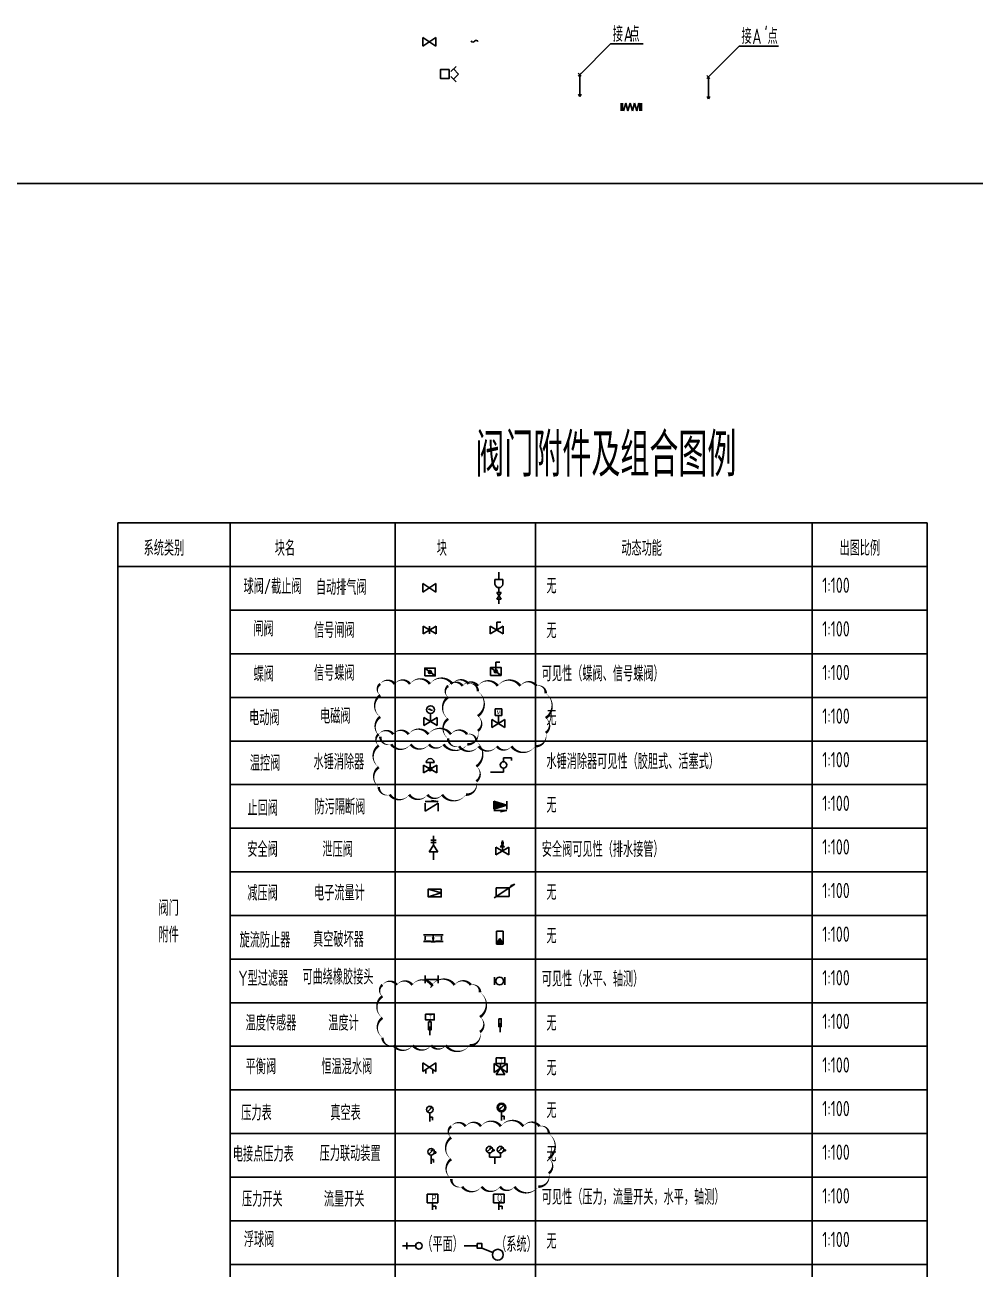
# Model space of a CAD drawing. Extents: x -84241 to 2571207, y -257003 to 1687411.
# Drawn here: x 48348 to 70138, y 1 to 28529 of the extents above; entities that cross this region are included whole.
import ezdxf

# ---------------------------------------------------------------- set-up
doc = ezdxf.new("R2010")
doc.units = 0
doc.header["$LTSCALE"] = 1000
doc.linetypes.add('CENTER2', pattern=[1.125, 0.75, -0.125, 0.125, -0.125])
doc.layers.get('0').update_dxf_attribs({"linetype": 'CONTINUOUS'})
doc.layers.get('Defpoints').update_dxf_attribs({"linetype": 'CONTINUOUS'})
for name, color, linetype in [('W-FRPT-NOTE', 60, 'CONTINUOUS'), ('W-NOTE', 40, 'CONTINUOUS'), ('W-NOTE-NAME', 40, 'CONTINUOUS'), ('W-WSUP-COOL-PIPE', 3, 'CONTINUOUS'), ('W-WSUP-EQPM', 40, 'CONTINUOUS')]:
    doc.layers.add(name, color=color, linetype=linetype)
doc.layers.add('W-辅助', color=253, linetype='CONTINUOUS', plot=False)
doc.styles.add('TH-STYLE1', font='', dxfattribs={"width": 0.8})
doc.styles.add('TH-STYLE3', font='tssdeng.shx', dxfattribs={"width": 0.7, "bigfont": 'tssdchn.shx'})
doc.styles.get('TH-STYLE1').set_extended_font_data('华文仿宋')

# ---------------------------------------------------------------- blocks, each defined once
blk = doc.blocks.new('断线')
for centre, start, end in [((-31, -21), 34.253, 147.6552), ((31, 21), 214.253, 327.6552)]:
    blk.add_arc(centre, 38.1, start, end)
blk = doc.blocks.new('电动阀')
for p, q in [((0, 90), (300, -90)), ((0, 90), (0, 90)), ((0, -90), (300, 90)), ((0, -90), (0, 90)), ((150, 180), (150, 0)), ((300, 90), (300, -90))]:
    blk.add_line(p, q)
blk.add_circle((150, 270), 90)
at = {"layer": 'Defpoints'}
blk.add_lwpolyline([(-1003, 860, 0, 60, -0.520567), (-672, 860, 0, 60, -0.520567), (-320, 860, 0, 60, -0.520567), (134, 860, 0, 60, -0.520567), (651, 860, 0, 60, -0.520567), (1022, 860, 0, 60, -0.520567), (1234, 691, 0, 60, -0.520567), (1234, 124, 0, 60, -0.520567), (1234, -216, 0, 60, -0.520567), (994, -523, 0, 60, -0.520567), (448, -523, 0, 60, -0.520567), (114, -523, 0, 60, -0.520567), (-307, -523, 0, 60, -0.520567), (-752, -523, 0, 60, -0.520567), (-1003, -345, 0, 60, -0.520567), (-1003, 106, 0, 60, -0.520567), (-1003, 602, 0, 60, -0.520567)], format="xyseb", close=True, dxfattribs=at)
at = {"xscale": 0.7199999999720604, "yscale": 0.7199999999720604, "zscale": 0.7199999999720604}
blk.add_blockref('断线', (150, 270), dxfattribs=at)
blk = doc.blocks.new('闸阀')
for p, q in [((0, 90), (0, -90)), ((0, 90), (300, -90)), ((0, -90), (300, 90)), ((150, 90), (150, -90)), ((300, 90), (300, -90))]:
    blk.add_line(p, q)
blk = doc.blocks.new('Y型过滤器')
for p, q in [((0, -90), (0, 90)), ((300, 0), (0, 0)), ((0, 0), (159, -159)), ((300, -90), (300, 90)), ((128, -189), (189, -128))]:
    blk.add_line(p, q)
blk = doc.blocks.new('防污隔断阀')
blk.add_hatch(color=256).paths.add_polyline_path([(300, -90), (300, 90), (0, 0)])
for p, q in [((0, 90), (0, -90)), ((300, 90), (0, 0)), ((300, -90), (0, 0)), ((300, 90), (300, -90)), ((300, -126), (0, -126)), ((0, -126), (150, -150))]:
    blk.add_line(p, q)
blk = doc.blocks.new('可曲绕橡胶接头')
for p, q in [((0, 90), (0, -90)), ((240, 90), (240, -90))]:
    blk.add_line(p, q)
blk.add_circle((120, 0), 90)
blk = doc.blocks.new('遥控信号阀')
for p, q in [((0, 90), (0, -90)), ((0, 90), (300, -90)), ((0, -90), (300, 90)), ((150, 180), (150, 0)), ((150, 180), (246, 180)), ((300, 90), (300, -90))]:
    blk.add_line(p, q)
blk = doc.blocks.new('止回阀')
for p, q in [((0, 126), (300, 126)), ((0, 90), (0, -90)), ((0, -90), (300, 90)), ((300, 126), (150, 150)), ((300, 90), (300, -90))]:
    blk.add_line(p, q)
blk = doc.blocks.new('泄压阀')
for p, q in [((0, 90), (0, -90)), ((0, 90), (300, -90)), ((0, -90), (300, 90)), ((150, 143), (100, 93)), ((100, 93), (200, 93)), ((120, 193), (180, 193)), ((120, 163), (180, 163)), ((150, 243), (150, 143)), ((150, 143), (200, 93)), ((150, 93), (150, 0)), ((300, 90), (300, -90))]:
    blk.add_line(p, q)
blk = doc.blocks.new('压力表')
for p, q in [((53, 328), (-53, 222)), ((53, 328), (-2, 295)), ((0, 200), (0, 0)), ((0, 100), (60, 100)), ((60, 100), (60, 30))]:
    blk.add_line(p, q)
blk.add_circle((0, 275), 75)
blk = doc.blocks.new('真空破坏器')
blk.add_hatch(color=8).paths.add_polyline_path([(75, 0), (0, 130), (-75, 0)])
at = {"linetype": 'CENTER2'}
for p, q in [((-75, 0), (-75, 300)), ((-75, 300), (75, 300)), ((75, 300), (75, 0)), ((0, 130), (-75, 0)), ((75, 0), (-75, 0))]:
    blk.add_line(p, q, dxfattribs=at)
blk.add_line((75, 0), (0, 130))
blk = doc.blocks.new('*U289')
for p, q in [((-150, -100), (-150, 100)), ((-150, 100), (150, -100)), ((-150, -100), (150, 100)), ((150, -100), (150, 100))]:
    blk.add_line(p, q)
blk = doc.blocks.new('电磁阀')
for p, q in [((0, 90), (300, -90)), ((0, 90), (0, 90)), ((0, -90), (300, 90)), ((0, -90), (0, 90)), ((150, 180), (150, 0)), ((300, 90), (300, -90))]:
    blk.add_line(p, q)
at = {"linetype": 'CENTER2'}
blk.add_lwpolyline([(73, 334), (227, 334), (227, 180), (73, 180)], close=True, dxfattribs=at)
at = {"layer": 'Defpoints'}
blk.add_lwpolyline([(-1003, 860, 0, 60, -0.520567), (-672, 860, 0, 60, -0.520567), (-320, 860, 0, 60, -0.520567), (134, 860, 0, 60, -0.520567), (651, 860, 0, 60, -0.520567), (1022, 860, 0, 60, -0.520567), (1234, 691, 0, 60, -0.520567), (1234, 124, 0, 60, -0.520567), (1234, -216, 0, 60, -0.520567), (994, -523, 0, 60, -0.520567), (448, -523, 0, 60, -0.520567), (114, -523, 0, 60, -0.520567), (-307, -523, 0, 60, -0.520567), (-752, -523, 0, 60, -0.520567), (-1003, -345, 0, 60, -0.520567), (-1003, 106, 0, 60, -0.520567), (-1003, 602, 0, 60, -0.520567)], format="xyseb", close=True, dxfattribs=at)
at = {"linetype": 'CENTER2', "style": 'TH-STYLE1', "width": 0.8}
blk.add_text('M', height=90, dxfattribs=at).set_placement((105, 213))
blk = doc.blocks.new('浮球阀')
blk.add_line((100, 75), (100, -75))
blk.add_circle((375, 0), 75)
at = {"layer": 'W-WSUP-COOL-PIPE'}
blk.add_line((0, 0), (300, 0), dxfattribs=at)
blk = doc.blocks.new('浮球阀系统')
blk.add_line((408, -52), (658, -156))
blk.add_lwpolyline([(300, 52), (408, 52), (408, -52), (300, -52)], close=True)
blk.add_circle((774, -204), 125)
at = {"layer": 'W-WSUP-COOL-PIPE'}
blk.add_line((0, 0), (300, 0), dxfattribs=at)
blk = doc.blocks.new('压力联动装置')
for p, q in [((-74, 378), (-180, 272)), ((-74, 378), (-129, 345)), ((-16, 295), (-59, 295)), ((-52, 325), (-16, 325)), ((-16, 325), (-16, 295)), ((180, 378), (74, 272)), ((180, 378), (126, 345)), ((238, 295), (196, 295)), ((202, 325), (238, 325)), ((238, 325), (238, 295)), ((-127, 250), (-127, 150)), ((-127, 150), (127, 150)), ((0, 150), (0, 0)), ((127, 250), (127, 150))]:
    blk.add_line(p, q)
for centre in [(-127, 325), (127, 325)]:
    blk.add_circle(centre, 75)
at = {"layer": 'Defpoints'}
blk.add_lwpolyline([(-1003, 860, 0, 60, -0.520567), (-672, 860, 0, 60, -0.520567), (-320, 860, 0, 60, -0.520567), (134, 860, 0, 60, -0.520567), (651, 860, 0, 60, -0.520567), (1022, 860, 0, 60, -0.520567), (1234, 691, 0, 60, -0.520567), (1234, 124, 0, 60, -0.520567), (1234, -216, 0, 60, -0.520567), (994, -523, 0, 60, -0.520567), (448, -523, 0, 60, -0.520567), (114, -523, 0, 60, -0.520567), (-307, -523, 0, 60, -0.520567), (-752, -523, 0, 60, -0.520567), (-1003, -345, 0, 60, -0.520567), (-1003, 106, 0, 60, -0.520567), (-1003, 602, 0, 60, -0.520567)], format="xyseb", close=True, dxfattribs=at)
blk = doc.blocks.new('电接点压力表')
for p, q in [((53, 328), (-53, 222)), ((53, 328), (-2, 295)), ((0, 200), (0, 0)), ((0, 100), (60, 100)), ((60, 100), (60, 30)), ((111, 245), (69, 245)), ((75, 275), (111, 275)), ((111, 275), (111, 245))]:
    blk.add_line(p, q)
blk.add_circle((0, 275), 75)
blk = doc.blocks.new('真空表')
for p, q in [((-53, 247), (53, 353)), ((-53, 247), (-20, 302)), ((0, 200), (0, 0)), ((0, 100), (60, 100)), ((60, 100), (60, 30))]:
    blk.add_line(p, q)
for radius in [100, 75]:
    blk.add_circle((0, 300), radius)
blk = doc.blocks.new('*U193')
at = {"layer": 'W-NOTE'}
blk.add_lwpolyline([(0, 0), (1074, 0), (1074, 821), (0, 821)], close=True, dxfattribs=at)
blk = doc.blocks.new('*U210')
for p, q in [((-125, 0), (-125, 200)), ((-125, 200), (125, 200)), ((125, 0), (-125, 0)), ((125, 200), (125, 0)), ((0, -81), (75, -81)), ((75, -81), (75, -146))]:
    blk.add_line(p, q)
blk.add_lwpolyline([(0, 0), (0, -161)])
at = {"style": 'TH-STYLE3', "width": 0.7}
blk.add_text('P', height=175, dxfattribs=at).set_placement((-22, 11))
blk = doc.blocks.new('*U211')
h = blk.add_hatch(color=256)
h.paths.add_polyline_path([(151, -19, 0.135933), (156, 0, 0.760667), (89, 19)])
h.paths.add_polyline_path([(89, 19, 0.135933), (84, 0, 0.760667), (151, -19)])
blk.add_line((0, 90), (240, -90))
blk.add_lwpolyline([(0, -90), (240, -90), (240, 90), (0, 90)], close=True)
blk.add_circle((120, 0), 36)
blk = doc.blocks.new('*U503')
h = blk.add_hatch(color=256)
h.paths.add_polyline_path([(151, -19, 0.135933), (156, 0, 0.760667), (89, 19)])
h.paths.add_polyline_path([(89, 19, 0.135933), (84, 0, 0.760667), (151, -19)])
for p, q in [((0, 90), (240, -90)), ((120, 0), (120, 209)), ((120, 209), (214, 209))]:
    blk.add_line(p, q)
blk.add_lwpolyline([(0, -90), (240, -90), (240, 90), (0, 90)], close=True)
blk.add_circle((120, 0), 36)
blk = doc.blocks.new('电子流量计')
for p, q in [((280, 286), (-192, -28)), ((280, 286), (193, 257)), ((-150, 0), (-150, 200)), ((-150, 200), (150, 200)), ((150, 0), (-150, 0)), ((150, 200), (150, 0)), ((193, 257), (185, 223))]:
    blk.add_line(p, q)
blk = doc.blocks.new('温度计')
blk.add_line((0, 200), (0, 0))
blk.add_lwpolyline([(-30, 305), (30, 305), (30, 125), (-30, 125)], close=True)
blk = doc.blocks.new('*U214')
for p, q in [((-125, 0), (-125, 200)), ((-125, 200), (125, 200)), ((125, 0), (-125, 0)), ((125, 200), (125, 0)), ((0, -81), (75, -81)), ((75, -81), (75, -146))]:
    blk.add_line(p, q)
blk.add_lwpolyline([(0, 0), (0, -161)])
at = {"style": 'TH-STYLE3', "width": 0.7}
blk.add_text('Q', height=175, dxfattribs=at).set_placement((-41, 19))
blk = doc.blocks.new('自动排气阀系统1')
for p, q in [((0, 563), (0, 732)), ((0, 262), (0, 373)), ((0, 0), (0, 112))]:
    blk.add_line(p, q)
at = {"layer": 'W-WSUP-EQPM'}
for p, q in [((-92, 456), (-92, 563)), ((-92, 563), (92, 563)), ((92, 563), (92, 456))]:
    blk.add_line(p, q, dxfattribs=at)
blk.add_arc((0, 466), 92.5, 186.0401, 353.9599, dxfattribs=at)
at = {"layer": 'W-WSUP-EQPM', "xscale": 0.5, "yscale": 0.5, "zscale": 0.5, "rotation": 90}
blk.add_blockref('*U289', (0, 187), dxfattribs=at)
blk = doc.blocks.new('*U238')
for p, q in [((300, 239), (300, 332)), ((300, 332), (480, 332)), ((480, 332), (480, 270)), ((300, 0), (0, 0)), ((300, 0), (300, 93))]:
    blk.add_line(p, q)
blk.add_circle((300, 166), 73.3)
blk = doc.blocks.new('旋流防止器')
at = {"color": 8}
blk.add_line((0, 175), (0, 0), dxfattribs=at)
at = {"layer": 'W-WSUP-EQPM'}
for p, q in [((-225, 175), (225, 175)), ((225, 25), (-225, 25)), ((-187, 147), (-187, 53)), ((187, 147), (187, 53))]:
    blk.add_line(p, q, dxfattribs=at)
at = {"layer": 'W-WSUP-EQPM', "const_width": 7.5}
for points in [[(-225, 175), (-196, 151, 0.170304), (-177, 145), (-70, 145, -0.265481), (-31, 123, -0.081217), (-22, 100), (-22, 77)], [(-225, 25), (-196, 48, -0.170304), (-177, 55), (-90, 55, -0.414214), (-45, 10), (-45, 0)], [(22, 77), (22, 100, -0.081217), (31, 123, -0.265481), (70, 145), (177, 145, 0.170304), (196, 151), (225, 175)], [(225, 25), (196, 48, 0.17024), (177, 55), (90, 55, 0.414214), (45, 10), (45, 0)]]:
    blk.add_lwpolyline(points, format="xyb", dxfattribs=at)
for points in [[(-45, 0), (45, 0)], [(-22, 77), (22, 77)]]:
    blk.add_lwpolyline(points, dxfattribs=at)
blk = doc.blocks.new('*U237')
for p, q in [((0, 336), (-100, 186)), ((-60, 456), (60, 456)), ((-60, 396), (60, 396)), ((0, 556), (0, 336)), ((0, 336), (100, 186)), ((-100, 186), (100, 186)), ((0, 186), (0, 0))]:
    blk.add_line(p, q)
blk = doc.blocks.new('减压阀')
for p, q in [((300, 0), (0, 90)), ((0, -90), (300, 0))]:
    blk.add_line(p, q)
blk.add_lwpolyline([(300, 90), (0, 90), (0, -90), (300, -90)], close=True)
blk = doc.blocks.new('温度传感器')
for p, q in [((0, 353), (0, 305)), ((0, 200), (0, 0))]:
    blk.add_line(p, q)
for points in [[(-98, 484), (98, 484), (98, 353), (-98, 353)], [(-30, 305), (30, 305), (30, 125), (-30, 125)]]:
    blk.add_lwpolyline(points, close=True)
at = {"layer": 'Defpoints'}
blk.add_lwpolyline([(-1088, 1153, 0, 60, -0.520567), (-758, 1153, 0, 60, -0.520567), (-405, 1153, 0, 60, -0.520567), (48, 1153, 0, 60, -0.520567), (566, 1153, 0, 60, -0.520567), (937, 1153, 0, 60, -0.520567), (1148, 984, 0, 60, -0.520567), (1148, 417, 0, 60, -0.520567), (1148, 77, 0, 60, -0.520567), (908, -230, 0, 60, -0.520567), (363, -230, 0, 60, -0.520567), (28, -230, 0, 60, -0.520567), (-393, -230, 0, 60, -0.520567), (-838, -230, 0, 60, -0.520567), (-1088, -52, 0, 60, -0.520567), (-1088, 399, 0, 60, -0.520567), (-1088, 895, 0, 60, -0.520567)], format="xyseb", close=True, dxfattribs=at)
at = {"style": 'TH-STYLE3', "width": 1.2}
blk.add_text('T', height=100, dxfattribs=at).set_placement((-31, 364))
blk = doc.blocks.new('恒温混水阀')
for p, q in [((-150, 50), (-150, 250)), ((-150, 250), (150, 50)), ((-150, 50), (150, 250)), ((0, 150), (-100, 0)), ((-100, 0), (100, 0)), ((0, 254), (0, 150)), ((0, 150), (100, 0)), ((150, 50), (150, 250))]:
    blk.add_line(p, q)
blk.add_lwpolyline([(-98, 385), (98, 385), (98, 254), (-98, 254)], close=True)
at = {"style": 'TH-STYLE3', "width": 1.2}
blk.add_text('T', height=100, dxfattribs=at).set_placement((-31, 265))
blk = doc.blocks.new('平衡阀')
for p, q in [((-150, -100), (-150, 100)), ((-150, 100), (150, -100)), ((-150, -100), (150, 100)), ((150, -100), (150, 100)), ((-80, -53), (-80, -147)), ((80, -53), (80, -147))]:
    blk.add_line(p, q)
blk = doc.blocks.new('温控阀')
for p, q in [((-150, 90), (150, -90)), ((-150, 90), (-150, 90)), ((-150, -90), (150, 90)), ((-150, -90), (-150, 90)), ((-90, 149), (90, 149)), ((0, 149), (0, 0)), ((150, 90), (150, -90)), ((-96, -57), (-96, -57))]:
    blk.add_line(p, q)
blk.add_circle((0, 0), 40.3)
blk.add_arc((0, 149), 90, 0, 180)
at = {"layer": 'Defpoints'}
blk.add_lwpolyline([(-1178, 795, 0, 60, -0.520567), (-847, 795, 0, 60, -0.520567), (-495, 795, 0, 60, -0.520567), (-41, 795, 0, 60, -0.520567), (477, 795, 0, 60, -0.520567), (847, 795, 0, 60, -0.520567), (1059, 625, 0, 60, -0.520567), (1059, 58, 0, 60, -0.520567), (1059, -281, 0, 60, -0.520567), (819, -589, 0, 60, -0.520567), (274, -589, 0, 60, -0.520567), (-61, -589, 0, 60, -0.520567), (-482, -589, 0, 60, -0.520567), (-927, -589, 0, 60, -0.520567), (-1178, -410, 0, 60, -0.520567), (-1178, 40, 0, 60, -0.520567), (-1178, 537, 0, 60, -0.520567)], format="xyseb", close=True, dxfattribs=at)
blk = doc.blocks.new('水管中断')
at = {"elevation": 0}
blk.add_lwpolyline([(7, -101, -0.575183), (0, 0, 0.604745), (-11, 101, 16.924828)], format="xyb", dxfattribs=at)
blk = doc.blocks.new('接驳预留')
for p, q in [((240, 59), (357, 176)), ((415, 0), (298, 117)), ((415, 0), (298, -117)), ((240, -59), (357, -176))]:
    blk.add_line(p, q)
blk.add_lwpolyline([(200, 100), (200, -100), (0, -100), (0, 100)], close=True)
blk = doc.blocks.new('管路分层')
for p, q in [((-1500, 0), (-2207, -707)), ((-1500, 0), (-750, 0)), ((1450, -50), (743, -757)), ((1450, -50), (2350, -50))]:
    blk.add_line(p, q)
at = {"layer": 'W-辅助'}
for p, q in [((-2242, -742), (-2172, -672)), ((-2172, -742), (-2242, -672)), ((-2207, -707), (-2207, -1207)), ((708, -792), (778, -722)), ((778, -792), (708, -722)), ((743, -757), (743, -1257)), ((-2207, -1207), (-2237, -1155)), ((-2207, -1207), (-2177, -1155)), ((743, -1257), (713, -1205)), ((743, -1257), (773, -1205))]:
    blk.add_line(p, q, dxfattribs=at)
at = {"style": 'TH-STYLE3', "width": 0.7}
for s, p in [('接 点', (-1450, 50)), ("接  '点", (1500, 0))]:
    blk.add_text(s, height=350, dxfattribs=at).set_placement(p)
for tag, p in [('编号', (-1199, 50)), ("编号'", (1750, 0))]:
    blk.add_attdef(tag, p, '', height=350, dxfattribs=at)
blk = doc.blocks.new('波纹管1')
for p, q in [((0, 90), (0, -90)), ((35, 90), (35, -90)), ((60, -90), (110, 90)), ((110, 90), (160, -90)), ((160, -90), (210, 90)), ((210, 90), (260, -90)), ((210, 90), (260, -90)), ((260, -90), (310, 90)), ((260, -90), (310, 90)), ((310, 90), (360, -90)), ((310, 90), (360, -90)), ((360, -90), (410, 90)), ((360, -90), (410, 90)), ((410, 90), (435, 0)), ((435, 90), (435, -90)), ((470, 90), (470, -90)), ((35, 0), (60, -90))]:
    blk.add_line(p, q)

msp = doc.modelspace()

# ---------------------------------------------------------------- linework, layer by layer
for p, q in [((50481.5662, 17109.1701), (69037.8242, 17109.1701)), ((50481.5662, 17109.1701), (50481.5662, -23890.8299)), ((53058.5728, 17109.1701), (53058.5728, -23890.8299)), ((56838.0523, 17109.1701), (56838.0523, -23890.8299)), ((60056.6525, 17109.1701), (60056.6525, -23890.8299)), ((66401.3077, 17109.1701), (66401.3077, -23890.8299)), ((69037.8242, 17109.1701), (69037.8242, -23890.8299)), ((50481.5662, 16109.1701), (69037.8242, 16109.1701)), ((53058.5728, 15109.1701), (69037.8242, 15109.1701)), ((53058.5728, 14109.1701), (69037.8242, 14109.1701)), ((53058.5728, 13109.1701), (69037.8242, 13109.1701)), ((53058.5728, 12109.1701), (69037.8242, 12109.1701)), ((53058.5728, 11109.1701), (69037.8242, 11109.1701)), ((53058.5728, 10109.1701), (69037.8242, 10109.1701)), ((53058.5728, 9109.1701), (69037.8242, 9109.1701)), ((53058.5728, 8109.1701), (69037.8242, 8109.1701)), ((53058.5728, 7109.1701), (69037.8242, 7109.1701)), ((53058.5728, 6109.1701), (69037.8242, 6109.1701)), ((53058.5728, 5109.1701), (69037.8242, 5109.1701)), ((53058.5728, 4109.1701), (69037.8242, 4109.1701)), ((53058.5728, 3109.1701), (69037.8242, 3109.1701)), ((53058.5728, 2109.1701), (69037.8242, 2109.1701)), ((53058.5728, 1109.1701), (69037.8242, 1109.1701)), ((53058.5728, 109.1701), (69037.8242, 109.1701))]:
    msp.add_line(p, q)

# ---------------------------------------------------------------- block references
for name, p in [('接驳预留', (57878.1041, 27402.5691)), ('波纹管1', (62017.748, 26647.5536)), ('旋流防止器', (57711.825, 7487.8643))]:
    msp.add_blockref(name, p)
at = {"layer": 'W-FRPT-NOTE'}
msp.add_blockref('管路分层', (63279.2068, 28092.9395), dxfattribs=at).add_auto_attribs({'编号': 'A', "编号'": 'A'})
at = {"layer": 'W-NOTE', "xscale": 100, "yscale": 100, "zscale": 100}
msp.add_blockref('*U193', (25842.8928, -57205.0415), dxfattribs=at)
at = {"layer": 'W-WSUP-COOL-PIPE'}
msp.add_blockref('自动排气阀系统1', (59218.887, 15252.0406), dxfattribs=at)
at = {"layer": 'W-WSUP-EQPM'}
for name, p in [('*U289', (57623.0215, 28140.2586)), ('*U289', (57623.0215, 15622.5739)), ('遥控信号阀', (59018.5937, 14655.5549)), ('闸阀', (57477.3858, 14653.5003)), ('*U211', (57516.4465, 13690.3051)), ('*U503', (59027.6597, 13705.1654)), ('电动阀', (57499.6623, 12556.9816)), ('电磁阀', (59057.1984, 12512.1325)), ('温控阀', (57640.7725, 11468.4545)), ('*U238', (59022.7866, 11394.8412)), ('止回阀', (57525.3074, 10592.7882)), ('*U237', (57719.6743, 9382.9563)), ('泄压阀', (59147.6077, 9586.9006)), ('减压阀', (57595.7962, 8625.7039)), ('电子流量计', (59302.0113, 8542.0846)), ('真空破坏器', (59241.0759, 7451.2068)), ('真空破坏器', (59241.0759, 7451.2068)), ('温度传感器', (57635.8209, 5362.5835)), ('Y型过滤器', (57524.729, 6643.9059)), ('可曲绕橡胶接头', (59115.5299, 6605.6718)), ('温度计', (59242.9112, 5436.8653)), ('平衡阀', (57623.0215, 4632.6128)), ('恒温混水阀', (59256.1829, 4461.95)), ('压力表', (57632.5826, 3384.4291)), ('真空表', (59278.3593, 3404.5872)), ('压力联动装置', (59127.1999, 2414.3029)), ('电接点压力表', (57660.9387, 2414.3029)), ('*U210', (57694.4984, 1522.3787)), ('*U214', (59216.1751, 1522.3787)), ('浮球阀', (57009.149, 533.7448)), ('浮球阀系统', (58418.9367, 533.7448))]:
    msp.add_blockref(name, p, dxfattribs=at)
at = {"layer": 'W-WSUP-EQPM', "xscale": -0.8, "yscale": 0.8, "zscale": 0.8, "rotation": 90}
msp.add_blockref('水管中断', (58659.6193, 28153.7029, 0), dxfattribs=at)
at = {"layer": 'W-WSUP-EQPM', "xscale": -1}
msp.add_blockref('防污隔断阀', (59402.0173, 10639.0107), dxfattribs=at)

# ---------------------------------------------------------------- texts
at = {"layer": 'W-NOTE', "style": 'TH-STYLE3', "width": 0.7}
for s, p in [('系统类别', (51071.1641, 16355.9135)), ('块名', (54077.3367, 16355.9135)), ('块', (57792.2206, 16355.9135)), ('动态功能', (62025.4373, 16355.9135)), ('出图比例', (67029.2061, 16355.9135)), ('球阀/截止阀', (53360.894, 15477.0904)), ('自动排气阀', (55020.9474, 15459.6558)), ('无', (60307.4028, 15489.3406)), ('1:100', (66632.7411, 15506.283)), ('闸阀', (53587.9288, 14506.283)), ('信号闸阀', (54977.7694, 14473.8335)), ('1:100', (66632.7411, 14506.283)), ('无', (60307.4028, 14464.7076)), ('蝶阀', (53594.2848, 13472.1703)), ('信号蝶阀', (54975.1019, 13491.1725)), ('可见性（蝶阀、信号蝶阀）', (60201.2934, 13478.2276)), ('1:100', (66632.7411, 13506.283)), ('电动阀', (53489.5691, 12468.502)), ('电磁阀', (55116.5127, 12506.283)), ('1:100', (66632.7411, 12506.283)), ('无', (60307.4028, 12464.7076)), ('温控阀', (53506.3265, 11426.91)), ('水锤消除器', (54966.457, 11455.8884)), ('水锤消除器可见性（胶胆式、活塞式）', (60307.4028, 11464.7076)), ('1:100', (66632.7411, 11506.283)), ('1:100', (66632.7411, 10506.283)), ('止回阀', (53452.9488, 10395.4119)), ('防污隔断阀', (54989.3043, 10424.3028)), ('无', (60307.4028, 10464.7076)), ('安全阀', (53448.5556, 9449.2094)), ('泄压阀', (55170.5307, 9449.2094)), ('安全阀可见性（排水接管）', (60201.2934, 9451.521)), ('1:100', (66632.7411, 9506.283)), ('1:100', (66632.7411, 8506.283)), ('减压阀', (53448.5556, 8449.2094)), ('电子流量计', (54978.7991, 8451.7052)), ('无', (60307.4028, 8464.7076)), ('阀门', (51411.2082, 8102.1713)), ('附件', (51411.2082, 7490.694)), ('旋流防止器', (53271.3751, 7371.6132)), ('真空破坏器', (54955.4262, 7385.8907)), ('无', (60307.4028, 7464.7076)), ('1:100', (66632.7411, 7506.283)), ('Y型过滤器', (53244.7278, 6491.9866)), ('可曲绕橡胶接头', (54711.1719, 6525.3501)), ('可见性（水平、轴测）', (60201.2934, 6478.2276)), ('1:100', (66632.7411, 6506.283)), ('温度传感器', (53410.0884, 5468.1248)), ('温度计', (55306.0665, 5468.1248)), ('无', (60307.4028, 5464.7076)), ('1:100', (66632.7411, 5506.283)), ('平衡阀', (53410.0884, 4468.1248)), ('恒温混水阀', (55147.2449, 4468.1248)), ('1:100', (66632.7411, 4506.2783)), ('无', (60307.4028, 4437.8667)), ('压力表', (53308.8731, 3407.9168)), ('真空表', (55351.7084, 3410.2488)), ('无', (60307.4028, 3464.7076)), ('1:100', (66632.7411, 3506.283)), ('压力联动装置', (55107.5064, 2476.5532)), ('1:100', (66632.7411, 2506.283)), ('电接点压力表', (53117.114, 2463.2415)), ('无', (60307.4028, 2464.7076)), ('压力开关', (53327.0295, 1431.5845)), ('流量开关', (55203.0019, 1431.5845)), ('可见性（压力，流量开关，水平，轴测）', (60201.2934, 1478.2276)), ('1:100', (66632.7411, 1506.283)), ('浮球阀', (53369.0362, 506.283)), ('1:100', (66632.7411, 506.283)), ('（平面）', (57460.9476, 397.0915)), ('（系统）', (59154.7837, 392.9238)), ('无', (60307.4028, 464.7076))]:
    msp.add_text(s, height=350, dxfattribs=at).set_placement(p)
at = {"layer": 'W-NOTE-NAME', "style": 'TH-STYLE3', "width": 0.7}
msp.add_text('阀门附件及组合图例  ', height=1000, dxfattribs=at).set_placement((58678.098, 18171.6818))

doc.saveas('drawing.dxf')
